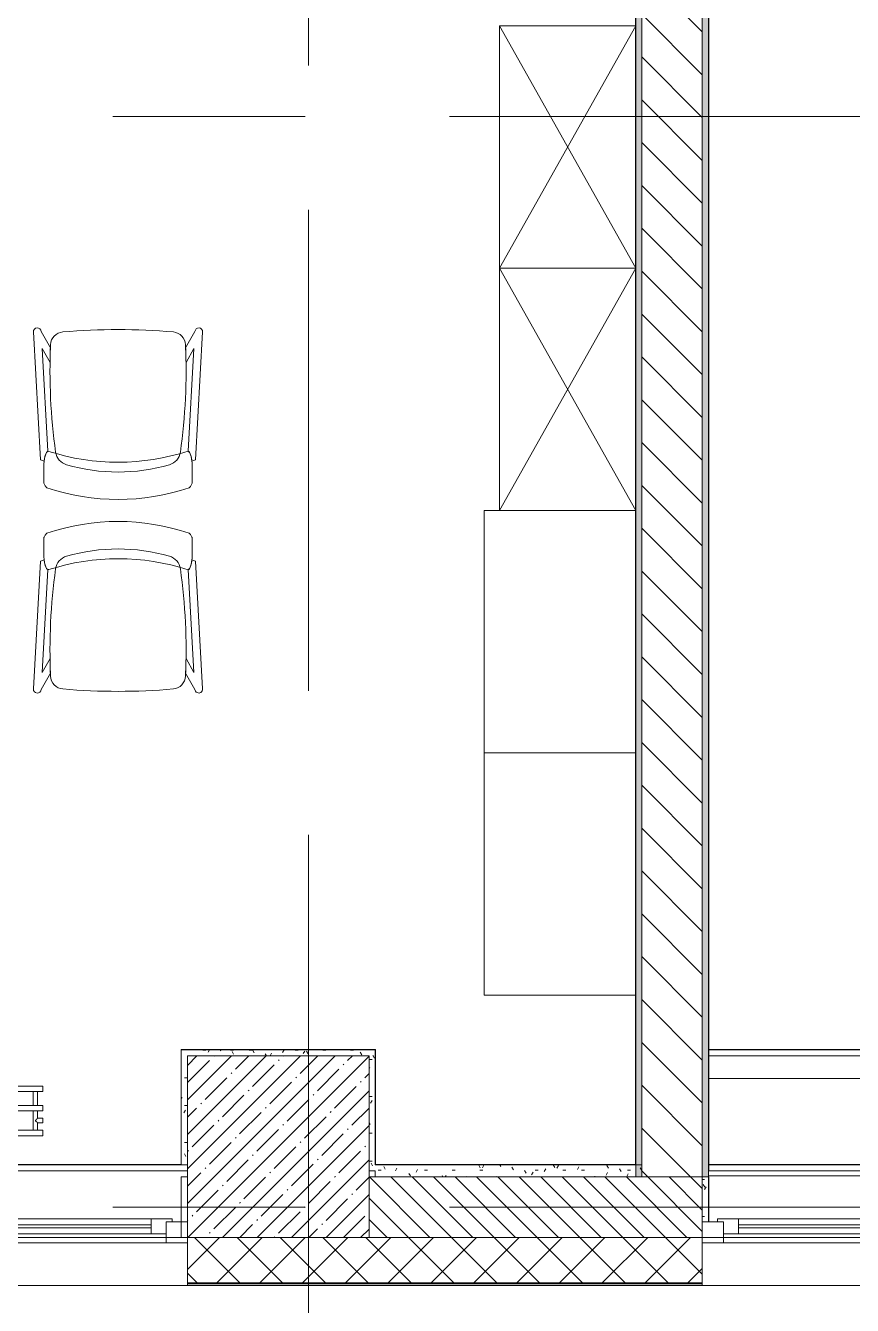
# Model space of a CAD drawing. Header units: millimetres. Extents: x -2911 to 185427, y -8553 to 29000.
# Drawn here: x 28676 to 31406, y -324 to 3900 of the extents above; entities that cross this region are included whole.
import ezdxf

# ---------------------------------------------------------------- set-up
doc = ezdxf.new("R2010")
doc.units = ezdxf.units.MM
doc.linetypes.add('Осевая', pattern=[3175, 635, -476.25, 1587.5, -476.25])
for name, color, linetype, lineweight in [('A-GLAZ', 7, 'Continuous', 9), ('A-GLAZ-1', 7, 'Continuous', 13), ('A-WALL', 7, 'Continuous', 9), ('I-WALL', 7, 'Continuous', 9), ('M-EQPM', 7, 'Continuous', 9), ('S-COLS', 7, 'Continuous', 9), ('Оси', 7, 'Continuous', 9), ('Оси-2', 7, 'Осевая', 9)]:
    doc.layers.add(name, color=color, linetype=linetype, lineweight=lineweight)
for name, color, linetype, lineweight, true_color in [('A-WALL-1', 7, 'Continuous', 9, 0x3c3c3c), ('A-WALL-FNSH-1', 7, 'Continuous', 9, 0x3c3c3c), ('I-FURN-1', 7, 'Continuous', 9, 0xf0f0f0)]:
    doc.layers.add(name, color=color, linetype=linetype, lineweight=lineweight, true_color=true_color)
pattern_1 = [(0, (0, 0), (121.92, 30.48), [10.058, -81.382, 10.058, -81.382, -487.68]), (0, (0, 0), (121.92, 30.48), [-182.88, 10.058, -172.822, 10.058, -81.382, -213.36]), (0, (0, 0), (121.92, 30.48), [-457.2, 10.058, -50.902, 10.058, -142.342]), (120, (45.72, 15.24), (-87.356454, 90.345817), [10.058, -81.382, 10.058, -81.382, -487.68]), (120, (45.72, 15.24), (-87.356454, 90.345817), [-182.88, 10.058, -172.822, 10.058, -81.382, -213.36]), (120, (45.72, 15.24), (-87.356454, 90.345817), [-457.2, 10.058, -50.902, 10.058, -142.342]), (240, (60.96, 76.2), (-34.563546, -120.825817), [10.058, -81.382, 10.058, -81.382, -487.68]), (240, (60.96, 76.2), (-34.563546, -120.825817), [-182.88, 10.058, -172.822, 10.058, -81.382, -213.36]), (240, (60.96, 76.2), (-34.563546, -120.825817), [-457.2, 10.058, -50.902, 10.058, -142.342])]

# ---------------------------------------------------------------- blocks, each defined once
blk = doc.blocks.new('BSC_Колонна _Прямоугольная - 600х600-V2-План размещения напольных электротехнических лючков и розеток 2 этажа в осях 1-12')
at = {"layer": 'S-COLS'}
h = blk.add_hatch(dxfattribs=at)
h.set_pattern_fill('FP_3', color=256, style=0, pattern_type=2)
h.set_pattern_definition([(45, (-29509.74, -200), (-57.02463, 57.02463), []), (45, (-29452.72, -200), (-57.02463, 57.02463), [100.806, -20.161, 3.353, -16.808])])
h.paths.add_polyline_path([(-300, -300), (300, -300), (300, 300), (-300, 300), (-300, -14.8)])
for p, q in [((300, 300), (-300, 300)), ((-300, 300), (-300, -300)), ((300, -300), (300, 300)), ((-300, -300), (300, -300))]:
    blk.add_line(p, q, dxfattribs=at)
blk = doc.blocks.new('120_Окно_СКБ_2Ст - 120_Окно_СКБ_2Ст 2100х2400 _мал створка справа_-22446225-План размещения напольных электротехнических лючков и розеток 2 этажа в осях 1-12')
at = {"layer": 'A-GLAZ'}
for p, q in [((1050, -57), (-1050, -57)), ((-930, -107), (100, -107)), ((100, -117), (-930, -117)), ((270, -107), (930, -107)), ((930, -117), (270, -117)), ((-1030, -127), (-1000, -127)), ((170, -127), (200, -127)), ((1000, -127), (1030, -127))]:
    blk.add_line(p, q, dxfattribs=at)
at = {"layer": 'A-GLAZ-1'}
for p, q in [((-1050, -127), (-1050, -57)), ((-1050, -57), (-980, -57)), ((-980, -57), (-980, -127)), ((150, -127), (150, -57)), ((150, -57), (220, -57)), ((220, -57), (220, -127)), ((980, -127), (980, -57)), ((980, -57), (1050, -57)), ((1050, -57), (1050, -127)), ((150, -87), (-980, -87)), ((-980, -87), (-980, -127)), ((-930, -137), (-930, -87)), ((100, -137), (100, -87)), ((150, -127), (150, -87)), ((980, -87), (220, -87)), ((220, -87), (220, -127)), ((270, -137), (270, -87)), ((930, -137), (930, -87)), ((980, -127), (980, -87)), ((-980, -127), (-1050, -127)), ((-980, -127), (-1000, -127)), ((-1000, -127), (-1000, -137)), ((-1000, -137), (170, -137)), ((170, -137), (-1000, -137)), ((220, -127), (150, -127)), ((170, -127), (150, -127)), ((170, -137), (170, -127)), ((220, -127), (200, -127)), ((200, -127), (200, -137)), ((200, -137), (1000, -137)), ((1000, -137), (200, -137)), ((1050, -127), (980, -127)), ((1000, -127), (980, -127)), ((1000, -137), (1000, -127))]:
    blk.add_line(p, q, dxfattribs=at)
blk = doc.blocks.new('120_Окно_СКБ_2Ст - 120_Окно_СКБ_2Ст 2800х2500 4-24273432-План размещения напольных электротехнических лючков и розеток 2 этажа в осях 1-12')
at = {"layer": 'A-GLAZ'}
for p, q in [((1400, -57), (-1400, -57)), ((-1280, -107), (-620, -107)), ((-620, -117), (-1280, -117)), ((-450, -107), (1280, -107)), ((1280, -117), (-450, -117)), ((-1400, -127), (-1350, -127)), ((-550, -127), (-520, -127)), ((1350, -127), (1380, -127))]:
    blk.add_line(p, q, dxfattribs=at)
at = {"layer": 'A-GLAZ-1'}
for p, q in [((-1400, -127), (-1400, -57)), ((-1400, -57), (-1330, -57)), ((-1330, -57), (-1330, -127)), ((-570, -127), (-570, -57)), ((-570, -57), (-500, -57)), ((-500, -57), (-500, -127)), ((1330, -127), (1330, -57)), ((1330, -57), (1400, -57)), ((1400, -57), (1400, -127)), ((-570, -87), (-1330, -87)), ((-1330, -87), (-1330, -127)), ((-1280, -137), (-1280, -87)), ((-620, -137), (-620, -87)), ((-570, -127), (-570, -87)), ((1330, -87), (-500, -87)), ((-500, -87), (-500, -127)), ((-450, -137), (-450, -87)), ((1280, -137), (1280, -87)), ((1330, -127), (1330, -87)), ((-1330, -127), (-1400, -127)), ((-1330, -127), (-1350, -127)), ((-1350, -127), (-1350, -137)), ((-1350, -137), (-550, -137)), ((-550, -137), (-1350, -137)), ((-500, -127), (-570, -127)), ((-550, -127), (-570, -127)), ((-550, -137), (-550, -127)), ((-500, -127), (-520, -127)), ((-520, -127), (-520, -137)), ((-520, -137), (1350, -137)), ((1350, -137), (-520, -137)), ((1400, -127), (1330, -127)), ((1350, -127), (1330, -127)), ((1350, -137), (1350, -127))]:
    blk.add_line(p, q, dxfattribs=at)
blk = doc.blocks.new('Chair_1 noor 78578 - 1_1-25531733-План размещения напольных электротехнических лючков и розеток 2 этажа в осях 1-12')
at = {"layer": 'I-FURN-1'}
for p, q in [((-130.5, 405.7), (-130.5, 344.8)), ((359.1, 344.8), (359.1, 405.7)), ((-141.2, 329.7), (-165.1, -92)), ((-136.5, -37.1), (-117.3, 302)), ((345.9, 302), (365.1, -37.1)), ((393.7, -92), (369.8, 329.7)), ((-110.2, 8.6), (-136.5, -37.1)), ((365.1, -37.1), (338.8, 8.6)), ((-139.7, -93.5), (-108.8, -39.9)), ((337.4, -39.9), (368.3, -93.5))]:
    blk.add_line(p, q, dxfattribs=at)
for centre, radius, start, end in [((114.3, -271.9), 732.8, 71.3174, 108.6833), ((-37.4, 344.8), 93.1, 180, 204.9864), ((-41.4, 297.5), 50.8, 106.1735, 171.9659), ((114.3, -239.2), 609.6, 73.8265, 106.1735), ((270, 297.5), 50.8, 8.0341, 73.8265), ((266, 344.8), 93.1, 334.477, 360), ((114.3, -279.3), 660.4, 111.7, 112.7563), ((-37.4, 344.8), 93.1, 186.4785, 204.9864), ((-116, 308.2), 6.35, 204.9864, 258.4091), ((-116, 308.2), 6.35, 204.9864, 287.8276), ((114.3, -408), 746, 71.9445, 107.8276), ((1798.9, 37.7), 1909.3, 171.9659, 182.6261), ((-1570.3, 37.7), 1909.3, 357.3739, 8.0341), ((344.3, 307.4), 6.35, 281.4186, 334.477), ((344.6, 308.2), 6.35, 281.5909, 335.0136), ((266, 344.8), 93.1, 335.0136, 353.5215), ((114.3, -279.3), 660.4, 67.2437, 68.3), ((1798.9, 37.7), 1909.3, 180.8761, 182.3307), ((-1570.3, 37.7), 1909.3, 357.6693, 359.1239), ((-64, -47.7), 44.5, 182.6261, 265.0912), ((292.6, -47.7), 44.4, 275.9396, 357.3739), ((-152.4, -92.7), 12.7, 176.75, 356.75), ((114.8, 2033.8), 2133.6, 265.0912, 274.9044), ((381, -92.7), 12.7, 183.25, 3.25)]:
    blk.add_arc(centre, radius, start, end, dxfattribs=at)
for points in [[(-120.4, 422.3), (-122, 420.8), (-124.7, 417.8), (-127.8, 413.5), (-129.8, 409.4), (-130.4, 406.9), (-130.5, 405.7)], [(359.1, 405.7), (359, 406.9), (358.4, 409.4), (356.4, 413.5), (353.3, 417.8), (350.6, 420.8), (349, 422.3)]]:
    blk.add_open_spline(points, degree=3, dxfattribs=at)
blk = doc.blocks.new('Chair_1 noor 78578 - 1_1-26230888-План размещения напольных электротехнических лючков и розеток 2 этажа в осях 1-12')
at = {"layer": 'I-FURN-1'}
for p, q in [((-141.2, -329.7), (-165.1, 92)), ((-139.7, 93.5), (-108.8, 39.9)), ((337.4, 39.9), (368.3, 93.5)), ((393.7, 92), (369.8, -329.7)), ((-136.5, 37.1), (-117.3, -302)), ((-110.2, -8.6), (-136.5, 37.1)), ((365.1, 37.1), (338.8, -8.6)), ((345.9, -302), (365.1, 37.1)), ((-130.5, -405.7), (-130.5, -344.8)), ((359.1, -344.8), (359.1, -405.7))]:
    blk.add_line(p, q, dxfattribs=at)
for centre, radius, start, end in [((-152.4, 92.7), 12.7, 3.25, 183.25), ((-64, 47.7), 44.5, 94.9088, 177.3739), ((114.8, -2033.8), 2133.6, 85.0956, 94.9088), ((292.6, 47.7), 44.4, 2.6261, 84.0604), ((381, 92.7), 12.7, 356.75, 176.75), ((1798.9, -37.7), 1909.3, 177.3739, 188.0341), ((-1570.3, -37.7), 1909.3, 351.9659, 2.6261), ((1798.9, -37.7), 1909.3, 177.6693, 179.1239), ((-1570.3, -37.7), 1909.3, 0.8761, 2.3307), ((114.3, 279.3), 660.4, 247.2437, 248.3), ((-37.4, -344.8), 93.1, 155.0136, 180), ((-37.4, -344.8), 93.1, 155.0136, 173.5215), ((-116, -308.2), 6.35, 72.1724, 155.0136), ((-116, -308.2), 6.35, 101.5909, 155.0136), ((114.3, 408), 746, 252.1724, 288.0555), ((-41.4, -297.5), 50.8, 188.0341, 253.8265), ((270, -297.5), 50.8, 286.1735, 351.9659), ((344.3, -307.4), 6.35, 25.523, 78.5814), ((344.6, -308.2), 6.35, 24.9864, 78.4091), ((266, -344.8), 93.1, 0, 25.523), ((266, -344.8), 93.1, 6.4785, 24.9864), ((114.3, 279.3), 660.4, 291.7, 292.7563), ((114.3, 239.2), 609.6, 253.8265, 286.1735), ((114.3, 271.9), 732.8, 251.3167, 288.6826)]:
    blk.add_arc(centre, radius, start, end, dxfattribs=at)
for points in [[(-120.4, -422.3), (-122, -420.8), (-124.7, -417.8), (-127.8, -413.5), (-129.8, -409.4), (-130.4, -406.9), (-130.5, -405.7)], [(359.1, -405.7), (359, -406.9), (358.4, -409.4), (356.4, -413.5), (353.3, -417.8), (350.6, -420.8), (349, -422.3)]]:
    blk.add_open_spline(points, degree=3, dxfattribs=at)
blk = doc.blocks.new('Стол базовый прямоугольный - 1_125-26230902-План размещения напольных электротехнических лючков и розеток 2 этажа в осях 1-12')
at = {"layer": 'I-FURN-1'}
for p, q in [((-400, 250), (-378.3, 250)), ((-400, -200), (-400, 250)), ((400, 250), (400, -250)), ((-400, -250), (-400, -200)), ((400, -250), (-400, -250))]:
    blk.add_line(p, q, dxfattribs=at)
blk = doc.blocks.new('Стол базовый прямоугольный - 1_125-V116-План размещения напольных электротехнических лючков и розеток 2 этажа в осях 1-12')
at = {"layer": 'I-FURN-1'}
for p, q in [((-400, -250), (-400, 250)), ((400, 250), (400, -250)), ((400, -250), (-400, -250))]:
    blk.add_line(p, q, dxfattribs=at)
blk = doc.blocks.new('Шкаф параметрический - 1_256-26230905-План размещения напольных электротехнических лючков и розеток 2 этажа в осях 1-12')
at = {"layer": 'I-FURN-1'}
for p, q in [((0, 0), (800, -450)), ((0, -450), (800, 0)), ((800, 0), (0, 0)), ((0, 0), (0, -450)), ((0, -450), (0, 0)), ((0, 0), (800, 0)), ((800, -450), (800, 0)), ((800, 0), (800, -450)), ((0, -450), (800, -450)), ((800, -450), (0, -450))]:
    blk.add_line(p, q, dxfattribs=at)
blk = doc.blocks.new('Шкаф параметрический - 1_254-26230907-План размещения напольных электротехнических лючков и розеток 2 этажа в осях 1-12')
at = {"layer": 'I-FURN-1'}
for p, q in [((0, 0), (800, -450)), ((0, -450), (800, 0)), ((800, 0), (0, 0)), ((0, 0), (0, -450)), ((0, -450), (0, 0)), ((0, 0), (800, 0)), ((800, -450), (800, 0)), ((800, 0), (800, -450)), ((0, -450), (800, -450)), ((800, -450), (0, -450))]:
    blk.add_line(p, q, dxfattribs=at)
blk = doc.blocks.new('radiator_prado_classic_z_tip_30_po exemplyaru - Classic Z Тип 30-500-30677904-План размещения напольных электротехнических лючков и розеток 2 этажа в осях 1-12')
at = {"layer": 'M-EQPM'}
for p, q in [((0, -64), (0, -82)), ((0, -64), (1600, -64)), ((0, -82), (1600, -82)), ((17.5, -82), (17.5, -106.5)), ((32.5, -146), (32.5, -82)), ((1567.5, -82), (1567.5, -146)), ((1582.5, -106.5), (1582.5, -82)), ((1600, -82), (1600, -64)), ((17.5, -106.5), (0, -106.5)), ((17.5, -106.5), (0, -106.5)), ((0, -121.5), (0, -106.5)), ((0, -106.5), (0, -106.8)), ((0, -106.8), (0, -106.8)), ((0, -121.2), (0, -121.5)), ((0, -121.2), (0, -121.2)), ((0, -121.5), (17.5, -121.5)), ((0, -121.5), (17.5, -121.5)), ((17.5, -121.5), (17.5, -146)), ((1600, -106.5), (1582.5, -106.5)), ((1600, -106.5), (1582.5, -106.5)), ((1582.5, -146), (1582.5, -121.5)), ((1582.5, -121.5), (1600, -121.5)), ((1582.5, -121.5), (1600, -121.5)), ((1600, -106.8), (1600, -106.5)), ((1600, -106.5), (1600, -121.5)), ((1600, -106.8), (1600, -106.5)), ((1600, -106.5), (1600, -106.8)), ((1600, -121.5), (1600, -121.2)), ((1600, -121.5), (1600, -121.2)), ((1600, -121.2), (1600, -121.5)), ((0, -146), (0, -164)), ((1600, -146), (0, -146)), ((0, -164), (1600, -164)), ((17.5, -164), (17.5, -210)), ((32.5, -210), (32.5, -164)), ((1567.5, -164), (1567.5, -210)), ((1582.5, -210), (1582.5, -164)), ((1600, -164), (1600, -146)), ((1600, -210), (0, -210)), ((0, -210), (0, -228)), ((1600, -228), (1600, -210)), ((0, -228), (1600, -228))]:
    blk.add_line(p, q, dxfattribs=at)
for points, knots in [([(25, -114), (24.5, -113.5), (23.6, -112.6), (22.4, -111.4), (21.6, -110.6), (21.1, -110.1), (20.8, -109.8), (20.5, -109.5), (20.2, -109.2), (19.8, -108.9), (19.6, -108.6), (19.3, -108.3), (19, -108), (18.7, -107.7), (18.5, -107.5), (18.3, -107.3), (18.1, -107.1), (17.9, -106.9), (17.8, -106.8), (17.7, -106.7), (17.5, -106.5), (17.5, -106.5), (17.5, -106.5)], [0, 0, 0, 0, 0.142857, 0.285714, 0.357143, 0.392857, 0.428571, 0.464286, 0.5, 0.535714, 0.571429, 0.607143, 0.642857, 0.678571, 0.714286, 0.75, 0.785714, 0.821429, 0.857143, 0.892857, 0.928571, 1, 1, 1, 1]), ([(17.5, -121.5), (17.5, -121.5), (17.5, -121.5), (17.7, -121.3), (17.8, -121.2), (17.9, -121.1), (18.1, -120.9), (18.3, -120.7), (18.5, -120.5), (18.7, -120.3), (19, -120), (19.3, -119.7), (19.6, -119.4), (19.8, -119.1), (20.3, -118.7), (20.7, -118.3), (21.1, -117.9), (21.6, -117.4), (22.4, -116.6), (23.6, -115.4), (24.5, -114.5), (25, -114)], [0, 0, 0, 0, 0.071429, 0.107143, 0.142857, 0.178571, 0.214286, 0.25, 0.285714, 0.321429, 0.357143, 0.392857, 0.428571, 0.464286, 0.5, 0.571429, 0.607143, 0.642857, 0.714286, 0.857143, 1, 1, 1, 1]), ([(1575, -114), (1575.5, -113.5), (1576.4, -112.6), (1577.6, -111.4), (1578.4, -110.6), (1578.9, -110.1), (1579.2, -109.8), (1579.5, -109.5), (1579.8, -109.2), (1580.1, -108.8), (1580.4, -108.6), (1580.7, -108.3), (1581, -108), (1581.3, -107.7), (1581.5, -107.5), (1581.7, -107.3), (1581.9, -107.1), (1582.1, -106.9), (1582.2, -106.8), (1582.3, -106.7), (1582.5, -106.5), (1582.5, -106.5), (1582.5, -106.5)], [0, 0, 0, 0, 0.142857, 0.285714, 0.357143, 0.392857, 0.428571, 0.464286, 0.5, 0.535714, 0.571429, 0.607143, 0.642857, 0.678571, 0.714286, 0.75, 0.785714, 0.821429, 0.857143, 0.892857, 0.928571, 1, 1, 1, 1]), ([(1582.5, -121.5), (1582.5, -121.5), (1582.5, -121.5), (1582.3, -121.3), (1582.2, -121.2), (1582.1, -121.1), (1581.9, -120.9), (1581.7, -120.7), (1581.5, -120.5), (1581.3, -120.3), (1581, -120), (1580.7, -119.7), (1580.4, -119.4), (1580.1, -119.2), (1579.7, -118.7), (1579.3, -118.3), (1578.9, -117.9), (1578.4, -117.4), (1577.6, -116.6), (1576.4, -115.4), (1575.5, -114.5), (1575, -114)], [0, 0, 0, 0, 0.071429, 0.107143, 0.142857, 0.178571, 0.214286, 0.25, 0.285714, 0.321429, 0.357143, 0.392857, 0.428571, 0.464286, 0.5, 0.571429, 0.607143, 0.642857, 0.714286, 0.857143, 1, 1, 1, 1])]:
    blk.add_open_spline(points, degree=3, knots=knots, dxfattribs=at)
blk = doc.blocks.new('Зашивка приборов отопления23 - Зашивка приборов отопления-33321838-План размещения напольных электротехнических лючков и розеток 2 этажа в осях 1-12')
at = {"layer": 'A-WALL'}
for p, q in [((36620, 23400), (34540, 23400)), ((34560, 23079), (36620, 23079)), ((36620, 23079), (34560, 23079)), ((34560, 23004), (36620, 23004))]:
    blk.add_line(p, q, dxfattribs=at)

msp = doc.modelspace()

# ---------------------------------------------------------------- hatches: boundary and pattern name
at = {"layer": 'A-WALL'}
h = msp.add_hatch(dxfattribs=at)
h.set_pattern_fill('FP_16', color=256, style=0, pattern_type=2)
h.set_pattern_definition([(135, (0, 0), (-35.35534, -35.35534), [])])
h.paths.add_polyline_path([(30633.9, -100), (30910, -100), (30910, 100), (29809.7, 100), (29809.7, -100)])
h = msp.add_hatch(dxfattribs=at)
h.set_pattern_fill('FP_12', color=256, style=0, pattern_type=2)
h.set_pattern_definition([(45, (0, 0), (-70.71068, 70.71068), []), (135, (0, 0), (-70.71068, -70.71068), [])])
h.paths.add_polyline_path([(38277.7, -250), (38277.7, -100), (37990, -100), (37990, -250)])
h.paths.add_polyline_path([(35890, -250), (35890, -100), (34770, -100), (34770, -250)])
h.paths.add_polyline_path([(33870, -250), (33870, -100), (33010, -100), (33010, -250), (33610, -250)])
h.paths.add_polyline_path([(30633.9, -250), (30910, -250), (30910, -100), (29209.7, -100), (29209.7, -250)])
h.paths.add_polyline_path([(26160, -250), (26409.7, -250), (26409.7, -100), (24810, -100), (24810, -250), (25560, -250)])
h.paths.add_polyline_path([(22510, -250), (22710, -250), (22710, -100), (21610, -100), (21610, -250), (21910, -250)])
h.paths.add_polyline_path([(18160, -250), (18810, -250), (18810, -100), (18160, -100)])
h.paths.add_polyline_path([(16110, -250), (17260, -250), (17260, -100), (16110, -100)])
h.paths.add_polyline_path([(13010, -250), (13010, -100), (11660, -100), (11660, -250), (12069.9, -250)])
h.paths.add_polyline_path([(6766, -250), (8560, -250), (8560, -100), (4630, -100), (4630, -250)])
h.paths.add_polyline_path([(2788, -250), (3730, -250), (3730, -100), (-260, -100), (-260, -250), (1462, -250)])
at = {"layer": 'I-WALL'}
h = msp.add_hatch(dxfattribs=at)
h.set_pattern_fill('FP_87', color=256, style=0, pattern_type=2)
h.set_pattern_definition(pattern_1)
h.paths.add_polyline_path([(30910, 100), (30930, 100), (30930, 7900), (30910, 7900), (30910, 185.2)])
h = msp.add_hatch(dxfattribs=at)
h.set_pattern_fill('FP_11', color=256, style=0, pattern_type=2)
h.set_pattern_definition([(135, (0, 0), (-70.71068, -70.71068), [])])
h.paths.add_polyline_path([(30910, 100), (30910, 7700), (30710, 7700), (30710, 100)])
h = msp.add_hatch(dxfattribs=at)
h.set_pattern_fill('FP_87', color=256, style=0, pattern_type=2)
h.set_pattern_definition(pattern_1)
h.paths.add_polyline_path([(30690, 100), (30710, 100), (30710, 7100), (30690, 7100), (30690, 140)])
h = msp.add_hatch(dxfattribs=at)
h.set_pattern_fill('FP_87', color=256, style=0, pattern_type=2)
h.set_pattern_definition(pattern_1)
h.paths.add_polyline_path([(29189.7, 140), (29209.7, 140), (29209.7, 520), (29189.7, 520), (29189.7, 141)])
h = msp.add_hatch(dxfattribs=at)
h.set_pattern_fill('FP_87', color=256, style=0, pattern_type=2)
h.set_pattern_definition(pattern_1)
h.paths.add_polyline_path([(29809.7, 500), (29829.7, 500), (29829.7, 520), (29209.7, 520), (29209.7, 500), (29307.9, 500)])
h = msp.add_hatch(dxfattribs=at)
h.set_pattern_fill('FP_87', color=256, style=0, pattern_type=2)
h.set_pattern_definition(pattern_1)
h.paths.add_polyline_path([(29829.7, 120), (29829.7, 500), (29809.7, 500), (29809.7, 120)])
h = msp.add_hatch(dxfattribs=at)
h.set_pattern_fill('FP_87', color=256, style=0, pattern_type=2)
h.set_pattern_definition(pattern_1)
h.paths.add_polyline_path([(30633.9, 100), (30710, 100), (30710, 140), (29829.7, 140), (29829.7, 100)])
h = msp.add_hatch(dxfattribs=at)
h.set_pattern_fill('FP_87', color=256, style=0, pattern_type=2)
h.set_pattern_definition(pattern_1)
h.paths.add_polyline_path([(30930, -48), (30930, 100), (30910, 100), (30910, -48)])

# ---------------------------------------------------------------- linework, layer by layer
at = {"layer": 'A-WALL'}
for p, q in [((30690, 100), (30690, 7080)), ((29189.7, 140), (29189.7, 520)), ((29829.7, 500), (29829.7, 140)), ((29189.7, -100), (29189.7, -48)), ((29809.7, -100), (30910, -100)), ((29209.7, -250), (30910, -250)), ((29209.7, -253), (30910, -253)), ((29209.7, -258), (26409.7, -258)), ((33010, -258), (30910, -258))]:
    msp.add_line(p, q, dxfattribs=at)
at = {"layer": 'A-WALL-1'}
for p, q in [((30910, 7900), (30910, -250)), ((30710, 100), (30710, 7700)), ((29829.7, 520), (29189.7, 520)), ((29189.7, 140), (29209.7, 140)), ((30710, 140), (29829.7, 140)), ((30930, 100), (30930, 140)), ((29809.7, 120), (29829.7, 120)), ((29809.7, 100), (30930, 100)), ((29829.7, 120), (29829.7, 100)), ((30910, -48), (30930, -48)), ((29209.7, -100), (29209.7, -250))]:
    msp.add_line(p, q, dxfattribs=at)
at = {"layer": 'A-WALL-FNSH-1'}
for p, q in [((30689, 7079), (30689, 141)), ((30930, 5678.7), (30930, 140)), ((30931, 141), (30931, 5678.7)), ((30932, 3087.7), (30931, 3087.7)), ((30932, 141), (30932, 3087.7)), ((29188.7, 521), (29188.7, 141)), ((29830.7, 521), (29188.7, 521)), ((29829.7, 520), (29829.7, 500)), ((29830.7, 141), (29830.7, 521)), ((29188.7, 141), (29189.7, 141)), ((30689, 141), (29830.7, 141)), ((30930, 140), (30931, 140)), ((30931, 141), (30932, 141)), ((29189.7, 100), (29188.7, 100)), ((29188.7, 100), (29188.7, -48)), ((29189.7, -48), (29189.7, 100)), ((30931, 100), (30930, 100)), ((30930, 100), (30930, -48)), ((30931, -48), (30931, 100)), ((29188.7, -48), (29189.7, -48)), ((30930, -48), (30931, -48)), ((29209.7, -250), (29209.7, -258)), ((30910, -258), (30910, -250)), ((29209.7, -258), (30910, -258))]:
    msp.add_line(p, q, dxfattribs=at)
at = {"layer": 'I-WALL'}
for p, q in [((30932, 3108.3), (30931, 3108.3)), ((30931, 3105.1), (30932, 3105.1)), ((30932, 3105.1), (30932, 3087.7)), ((30932, 2622.2), (30931, 2622.2)), ((30932, 2556), (30931, 2556)), ((30931, 2547.4), (30932, 2547.4)), ((30931, 2337.4), (30932, 2337.4)), ((30931, 2335.4), (30932, 2335.4)), ((30931, 2275.7), (30932, 2275.7)), ((30931, 1844.5), (30932, 1844.5)), ((30931, 1744.5), (30932, 1744.5)), ((30932, 1630.3), (30931, 1630.3)), ((30931, 1577.2), (30932, 1577.2)), ((30932, 1485.5), (30931, 1485.5)), ((30931, 1445.5), (30932, 1445.5)), ((30932, 1143.1), (30931, 1143.1)), ((30931, 1100.1), (30932, 1100.1)), ((30931, 521), (32989, 521)), ((32989, 520), (30931, 520)), ((30932, 482.6), (30931, 482.6)), ((30931, 406.3), (30932, 406.3)), ((26430, 141), (29188.7, 141)), ((26430, 140), (29189.7, 140)), ((30931, 141), (30931, 120)), ((30931, 140), (32990, 140)), ((30932, 141), (32989, 141)), ((26410, 120), (29209.7, 120)), ((29209.7, 100), (29189.7, 100)), ((30930, 120), (33010, 120)), ((29209.7, -48), (29189.7, -48)), ((29209.7, -100), (26409.7, -100)), ((33010, -100), (30910, -100))]:
    msp.add_line(p, q, dxfattribs=at)
at = {"layer": 'I-WALL', "flags": 128}
for points in [[(30931, 1585.2), (30931, 1588.4), (30931, 1592), (30931, 1595.9), (30931, 1599.9), (30931, 1604.1), (30931, 1608.3), (30931, 1612.3), (30931, 1616.1), (30931, 1619.7), (30931, 1622.8), (30931, 1625.5), (30931, 1627.6), (30931, 1629.1), (30931, 1630.1), (30931, 1630.3)], [(30931, 1630.3), (30931, 1629.9), (30931, 1628.9), (30931, 1627.3), (30931, 1625.1), (30931, 1622.3)], [(30931, 1622.3), (30931, 1625.1), (30931, 1627.3), (30931, 1628.9), (30931, 1629.9), (30931, 1630.3)], [(30931, 1630.3), (30931, 1630.1), (30931, 1629.1), (30931, 1627.6), (30931, 1625.5), (30931, 1622.8), (30931, 1619.7), (30931, 1616.1), (30931, 1612.3), (30931, 1608.3), (30931, 1604.1), (30931, 1599.9), (30931, 1595.9), (30931, 1592), (30931, 1588.4), (30931, 1585.2)], [(30931, 1622.3), (30931, 1619.1), (30931, 1615.5), (30931, 1611.6), (30931, 1607.6), (30931, 1603.4), (30931, 1599.3), (30931, 1595.2), (30931, 1591.4), (30931, 1587.9), (30931, 1584.7), (30931, 1582.1), (30931, 1579.9), (30931, 1578.4), (30931, 1577.5), (30931, 1577.2)], [(30931, 1577.2), (30931, 1577.5), (30931, 1578.4), (30931, 1579.9), (30931, 1582.1), (30931, 1584.7), (30931, 1587.9), (30931, 1591.4), (30931, 1595.2), (30931, 1599.3), (30931, 1603.4), (30931, 1607.6), (30931, 1611.6), (30931, 1615.5), (30931, 1619.1), (30931, 1622.3)], [(30932, 1622.3), (30932, 1625.1), (30932, 1627.3), (30932, 1628.9), (30932, 1629.9), (30932, 1630.3)], [(30932, 1630.3), (30932, 1630.1), (30932, 1629.1), (30932, 1627.6), (30932, 1625.5), (30932, 1622.8), (30932, 1619.7), (30932, 1616.1), (30932, 1612.3), (30932, 1608.3), (30932, 1604.1), (30932, 1599.9), (30932, 1595.9), (30932, 1592), (30932, 1588.4), (30932, 1585.2)], [(30932, 1585.2), (30932, 1588.4), (30932, 1592), (30932, 1595.9), (30932, 1599.9), (30932, 1604.1), (30932, 1608.3), (30932, 1612.3), (30932, 1616.1), (30932, 1619.7), (30932, 1622.8), (30932, 1625.5), (30932, 1627.6), (30932, 1629.1), (30932, 1630.1), (30932, 1630.3)], [(30932, 1630.3), (30932, 1629.9), (30932, 1628.9), (30932, 1627.3), (30932, 1625.1), (30932, 1622.3)], [(30932, 1577.2), (30932, 1577.5), (30932, 1578.4), (30932, 1579.9), (30932, 1582.1), (30932, 1584.7), (30932, 1587.9), (30932, 1591.4), (30932, 1595.2), (30932, 1599.3), (30932, 1603.4), (30932, 1607.6), (30932, 1611.6), (30932, 1615.5), (30932, 1619.1), (30932, 1622.3)], [(30932, 1622.3), (30932, 1619.1), (30932, 1615.5), (30932, 1611.6), (30932, 1607.6), (30932, 1603.4), (30932, 1599.3), (30932, 1595.2), (30932, 1591.4), (30932, 1587.9), (30932, 1584.7), (30932, 1582.1), (30932, 1579.9), (30932, 1578.4), (30932, 1577.5), (30932, 1577.2)], [(30931, 1577.2), (30931, 1577.6), (30931, 1578.6), (30931, 1580.3), (30931, 1582.5), (30931, 1585.2)], [(30931, 1585.2), (30931, 1582.5), (30931, 1580.3), (30931, 1578.6), (30931, 1577.6), (30931, 1577.2)], [(30932, 1585.2), (30932, 1582.5), (30932, 1580.3), (30932, 1578.6), (30932, 1577.6), (30932, 1577.2)], [(30932, 1577.2), (30932, 1577.6), (30932, 1578.6), (30932, 1580.3), (30932, 1582.5), (30932, 1585.2)], [(30931, 1465.5), (30931, 1468.6), (30931, 1471.7), (30931, 1474.6), (30931, 1477.3), (30931, 1479.6), (30931, 1481.7), (30931, 1483.3), (30931, 1484.5), (30931, 1485.3), (30931, 1485.5), (30931, 1485.3), (30931, 1484.5), (30931, 1483.3), (30931, 1481.7), (30931, 1479.6), (30931, 1477.3), (30931, 1474.6), (30931, 1471.7), (30931, 1468.6), (30931, 1465.5)], [(30931, 1465.5), (30931, 1468.6), (30931, 1471.7), (30931, 1474.6), (30931, 1477.3), (30931, 1479.6), (30931, 1481.7), (30931, 1483.3), (30931, 1484.5), (30931, 1485.3), (30931, 1485.5), (30931, 1485.3), (30931, 1484.5), (30931, 1483.3), (30931, 1481.7), (30931, 1479.6), (30931, 1477.3), (30931, 1474.6), (30931, 1471.7), (30931, 1468.6), (30931, 1465.5)], [(30932, 1465.5), (30932, 1468.6), (30932, 1471.7), (30932, 1474.6), (30932, 1477.3), (30932, 1479.6), (30932, 1481.7), (30932, 1483.3), (30932, 1484.5), (30932, 1485.3), (30932, 1485.5), (30932, 1485.3), (30932, 1484.5), (30932, 1483.3), (30932, 1481.7), (30932, 1479.6), (30932, 1477.3), (30932, 1474.6), (30932, 1471.7), (30932, 1468.6), (30932, 1465.5)], [(30932, 1465.5), (30932, 1468.6), (30932, 1471.7), (30932, 1474.6), (30932, 1477.3), (30932, 1479.6), (30932, 1481.7), (30932, 1483.3), (30932, 1484.5), (30932, 1485.3), (30932, 1485.5), (30932, 1485.3), (30932, 1484.5), (30932, 1483.3), (30932, 1481.7), (30932, 1479.6), (30932, 1477.3), (30932, 1474.6), (30932, 1471.7), (30932, 1468.6), (30932, 1465.5)], [(30931, 1465.5), (30931, 1462.4), (30931, 1459.3), (30931, 1456.4), (30931, 1453.8), (30931, 1451.4), (30931, 1449.3), (30931, 1447.7), (30931, 1446.5), (30931, 1445.8), (30931, 1445.5), (30931, 1445.8), (30931, 1446.5), (30931, 1447.7), (30931, 1449.3), (30931, 1451.4), (30931, 1453.8), (30931, 1456.4), (30931, 1459.3), (30931, 1462.4), (30931, 1465.5)], [(30931, 1465.5), (30931, 1462.4), (30931, 1459.3), (30931, 1456.4), (30931, 1453.8), (30931, 1451.4), (30931, 1449.3), (30931, 1447.7), (30931, 1446.5), (30931, 1445.8), (30931, 1445.5), (30931, 1445.8), (30931, 1446.5), (30931, 1447.7), (30931, 1449.3), (30931, 1451.4), (30931, 1453.8), (30931, 1456.4), (30931, 1459.3), (30931, 1462.4), (30931, 1465.5)], [(30932, 1465.5), (30932, 1462.4), (30932, 1459.3), (30932, 1456.4), (30932, 1453.8), (30932, 1451.4), (30932, 1449.3), (30932, 1447.7), (30932, 1446.5), (30932, 1445.8), (30932, 1445.5), (30932, 1445.8), (30932, 1446.5), (30932, 1447.7), (30932, 1449.3), (30932, 1451.4), (30932, 1453.8), (30932, 1456.4), (30932, 1459.3), (30932, 1462.4), (30932, 1465.5)], [(30932, 1465.5), (30932, 1462.4), (30932, 1459.3), (30932, 1456.4), (30932, 1453.8), (30932, 1451.4), (30932, 1449.3), (30932, 1447.7), (30932, 1446.5), (30932, 1445.8), (30932, 1445.5), (30932, 1445.8), (30932, 1446.5), (30932, 1447.7), (30932, 1449.3), (30932, 1451.4), (30932, 1453.8), (30932, 1456.4), (30932, 1459.3), (30932, 1462.4), (30932, 1465.5)], [(30931, 1130), (30931, 1133), (30931, 1135.7), (30931, 1138), (30931, 1140), (30931, 1141.5), (30931, 1142.5), (30931, 1143.1), (30931, 1143), (30931, 1142.5), (30931, 1141.4), (30931, 1139.9), (30931, 1137.9), (30931, 1135.5), (30931, 1132.7), (30931, 1129.7), (30931, 1126.5), (30931, 1123.2), (30931, 1119.8), (30931, 1116.5), (30931, 1113.3)], [(30931, 1113.3), (30931, 1116.5), (30931, 1119.8), (30931, 1123.2), (30931, 1126.5), (30931, 1129.7), (30931, 1132.7), (30931, 1135.5), (30931, 1137.9), (30931, 1139.9), (30931, 1141.4), (30931, 1142.5), (30931, 1143), (30931, 1143.1), (30931, 1142.5), (30931, 1141.5), (30931, 1140), (30931, 1138), (30931, 1135.7), (30931, 1133), (30931, 1130)], [(30932, 1113.3), (30932, 1116.5), (30932, 1119.8), (30932, 1123.2), (30932, 1126.5), (30932, 1129.7), (30932, 1132.7), (30932, 1135.5), (30932, 1137.9), (30932, 1139.9), (30932, 1141.4), (30932, 1142.5), (30932, 1143), (30932, 1143.1), (30932, 1142.5), (30932, 1141.5), (30932, 1140), (30932, 1138), (30932, 1135.7), (30932, 1133), (30932, 1130)], [(30932, 1130), (30932, 1133), (30932, 1135.7), (30932, 1138), (30932, 1140), (30932, 1141.5), (30932, 1142.5), (30932, 1143.1), (30932, 1143), (30932, 1142.5), (30932, 1141.4), (30932, 1139.9), (30932, 1137.9), (30932, 1135.5), (30932, 1132.7), (30932, 1129.7), (30932, 1126.5), (30932, 1123.2), (30932, 1119.8), (30932, 1116.5), (30932, 1113.3)], [(30931, 1113.3), (30931, 1110.3), (30931, 1107.6), (30931, 1105.2), (30931, 1103.2), (30931, 1101.7), (30931, 1100.7), (30931, 1100.2), (30931, 1100.2), (30931, 1100.7), (30931, 1101.8), (30931, 1103.4), (30931, 1105.4), (30931, 1107.8), (30931, 1110.5), (30931, 1113.5), (30931, 1116.7), (30931, 1120.1), (30931, 1123.4), (30931, 1126.8), (30931, 1130)], [(30931, 1130), (30931, 1126.8), (30931, 1123.4), (30931, 1120.1), (30931, 1116.7), (30931, 1113.5), (30931, 1110.5), (30931, 1107.8), (30931, 1105.4), (30931, 1103.4), (30931, 1101.8), (30931, 1100.7), (30931, 1100.2), (30931, 1100.2), (30931, 1100.7), (30931, 1101.7), (30931, 1103.2), (30931, 1105.2), (30931, 1107.6), (30931, 1110.3), (30931, 1113.3)], [(30932, 1130), (30932, 1126.8), (30932, 1123.4), (30932, 1120.1), (30932, 1116.7), (30932, 1113.5), (30932, 1110.5), (30932, 1107.8), (30932, 1105.4), (30932, 1103.4), (30932, 1101.8), (30932, 1100.7), (30932, 1100.2), (30932, 1100.2), (30932, 1100.7), (30932, 1101.7), (30932, 1103.2), (30932, 1105.2), (30932, 1107.6), (30932, 1110.3), (30932, 1113.3)], [(30932, 1113.3), (30932, 1110.3), (30932, 1107.6), (30932, 1105.2), (30932, 1103.2), (30932, 1101.7), (30932, 1100.7), (30932, 1100.2), (30932, 1100.2), (30932, 1100.7), (30932, 1101.8), (30932, 1103.4), (30932, 1105.4), (30932, 1107.8), (30932, 1110.5), (30932, 1113.5), (30932, 1116.7), (30932, 1120.1), (30932, 1123.4), (30932, 1126.8), (30932, 1130)], [(30931, 410), (30931, 413), (30931, 416.8), (30931, 421.2), (30931, 426.2), (30931, 431.7), (30931, 437.5), (30931, 443.4), (30931, 449.4), (30931, 455.3), (30931, 460.8), (30931, 466), (30931, 470.7), (30931, 474.7), (30931, 477.9), (30931, 480.4), (30931, 481.9), (30931, 482.6), (30931, 482.3), (30931, 481), (30931, 478.9)], [(30931, 478.9), (30931, 481), (30931, 482.3), (30931, 482.6), (30931, 481.9), (30931, 480.4), (30931, 477.9), (30931, 474.7), (30931, 470.7), (30931, 466), (30931, 460.8), (30931, 455.3), (30931, 449.4), (30931, 443.4), (30931, 437.5), (30931, 431.7), (30931, 426.2), (30931, 421.2), (30931, 416.8), (30931, 413), (30931, 410)], [(30931, 478.9), (30931, 475.9), (30931, 472.1), (30931, 467.7), (30931, 462.7), (30931, 457.2), (30931, 451.4), (30931, 445.5), (30931, 439.5), (30931, 433.7), (30931, 428.1), (30931, 422.9), (30931, 418.2), (30931, 414.2), (30931, 411), (30931, 408.5), (30931, 407), (30931, 406.4), (30931, 406.7), (30931, 407.9), (30931, 410)], [(30931, 410), (30931, 407.9), (30931, 406.7), (30931, 406.4), (30931, 407), (30931, 408.5), (30931, 411), (30931, 414.2), (30931, 418.2), (30931, 422.9), (30931, 428.1), (30931, 433.7), (30931, 439.5), (30931, 445.5), (30931, 451.4), (30931, 457.2), (30931, 462.7), (30931, 467.7), (30931, 472.1), (30931, 475.9), (30931, 478.9)], [(30932, 478.9), (30932, 481), (30932, 482.3), (30932, 482.6), (30932, 481.9), (30932, 480.4), (30932, 477.9), (30932, 474.7), (30932, 470.7), (30932, 466), (30932, 460.8), (30932, 455.3), (30932, 449.4), (30932, 443.4), (30932, 437.5), (30932, 431.7), (30932, 426.2), (30932, 421.2), (30932, 416.8), (30932, 413), (30932, 410)], [(30932, 410), (30932, 413), (30932, 416.8), (30932, 421.2), (30932, 426.2), (30932, 431.7), (30932, 437.5), (30932, 443.4), (30932, 449.4), (30932, 455.3), (30932, 460.8), (30932, 466), (30932, 470.7), (30932, 474.7), (30932, 477.9), (30932, 480.4), (30932, 481.9), (30932, 482.6), (30932, 482.3), (30932, 481), (30932, 478.9)], [(30932, 410), (30932, 407.9), (30932, 406.7), (30932, 406.4), (30932, 407), (30932, 408.5), (30932, 411), (30932, 414.2), (30932, 418.2), (30932, 422.9), (30932, 428.1), (30932, 433.7), (30932, 439.5), (30932, 445.5), (30932, 451.4), (30932, 457.2), (30932, 462.7), (30932, 467.7), (30932, 472.1), (30932, 475.9), (30932, 478.9)], [(30932, 478.9), (30932, 475.9), (30932, 472.1), (30932, 467.7), (30932, 462.7), (30932, 457.2), (30932, 451.4), (30932, 445.5), (30932, 439.5), (30932, 433.7), (30932, 428.1), (30932, 422.9), (30932, 418.2), (30932, 414.2), (30932, 411), (30932, 408.5), (30932, 407), (30932, 406.4), (30932, 406.7), (30932, 407.9), (30932, 410)]]:
    msp.add_lwpolyline(points, dxfattribs=at)
at = {"layer": 'Оси'}
msp.add_line((29610, -1906.3), (29610, 593.7), dxfattribs=at)
at = {"layer": 'Оси-2'}
for p, q in [((29610, 593.7), (29610, 24898.1)), ((389, 3600), (35990, 3600)), ((389, 0), (35990, 0))]:
    msp.add_line(p, q, dxfattribs=at)

# ---------------------------------------------------------------- block references
at = {"layer": 'A-GLAZ', "rotation": 180}
for name, p in [('120_Окно_СКБ_2Ст - 120_Окно_СКБ_2Ст 2800х2500 4-24273432-План размещения напольных электротехнических лючков и розеток 2 этажа в осях 1-12', (27809.7, -175)), ('120_Окно_СКБ_2Ст - 120_Окно_СКБ_2Ст 2100х2400 _мал створка справа_-22446225-План размещения напольных электротехнических лючков и розеток 2 этажа в осях 1-12', (31960, -175))]:
    msp.add_blockref(name, p, dxfattribs=at)
at = {"layer": 'A-WALL', "rotation": 180}
msp.add_blockref('Зашивка приборов отопления23 - Зашивка приборов отопления-33321838-План размещения напольных электротехнических лючков и розеток 2 этажа в осях 1-12', (67550, 23504), dxfattribs=at)
at = {"layer": 'I-FURN-1'}
for name, p, rotation in [('Шкаф параметрический - 1_254-26230907-План размещения напольных электротехнических лючков и розеток 2 этажа в осях 1-12', (30690, 3900), 269.9999999999999), ('Шкаф параметрический - 1_256-26230905-План размещения напольных электротехнических лючков и розеток 2 этажа в осях 1-12', (30690, 3100), 269.9999999999999), ('Стол базовый прямоугольный - 1_125-26230902-План размещения напольных электротехнических лючков и розеток 2 этажа в осях 1-12', (30440, 1900), 270.0000000000002), ('Стол базовый прямоугольный - 1_125-V116-План размещения напольных электротехнических лючков и розеток 2 этажа в осях 1-12', (30440, 1100), 270.0000000000002)]:
    msp.add_blockref(name, p, dxfattribs=dict(at, rotation=rotation))
for name, p in [('Chair_1 noor 78578 - 1_1-26230888-План размещения напольных электротехнических лючков и розеток 2 этажа в осях 1-12', (28866.4, 2797.2)), ('Chair_1 noor 78578 - 1_1-25531733-План размещения напольных электротехнических лючков и розеток 2 этажа в осях 1-12', (28866.4, 1802.7))]:
    msp.add_blockref(name, p, dxfattribs=at)
at = {"layer": 'M-EQPM', "rotation": 180}
msp.add_blockref('radiator_prado_classic_z_tip_30_po exemplyaru - Classic Z Тип 30-500-30677904-План размещения напольных электротехнических лючков и розеток 2 этажа в осях 1-12', (28732.7, 172), dxfattribs=at)
at = {"layer": 'S-COLS'}
msp.add_blockref('BSC_Колонна _Прямоугольная - 600х600-V2-План размещения напольных электротехнических лючков и розеток 2 этажа в осях 1-12', (29509.7, 200), dxfattribs=at)

doc.saveas('drawing.dxf')
